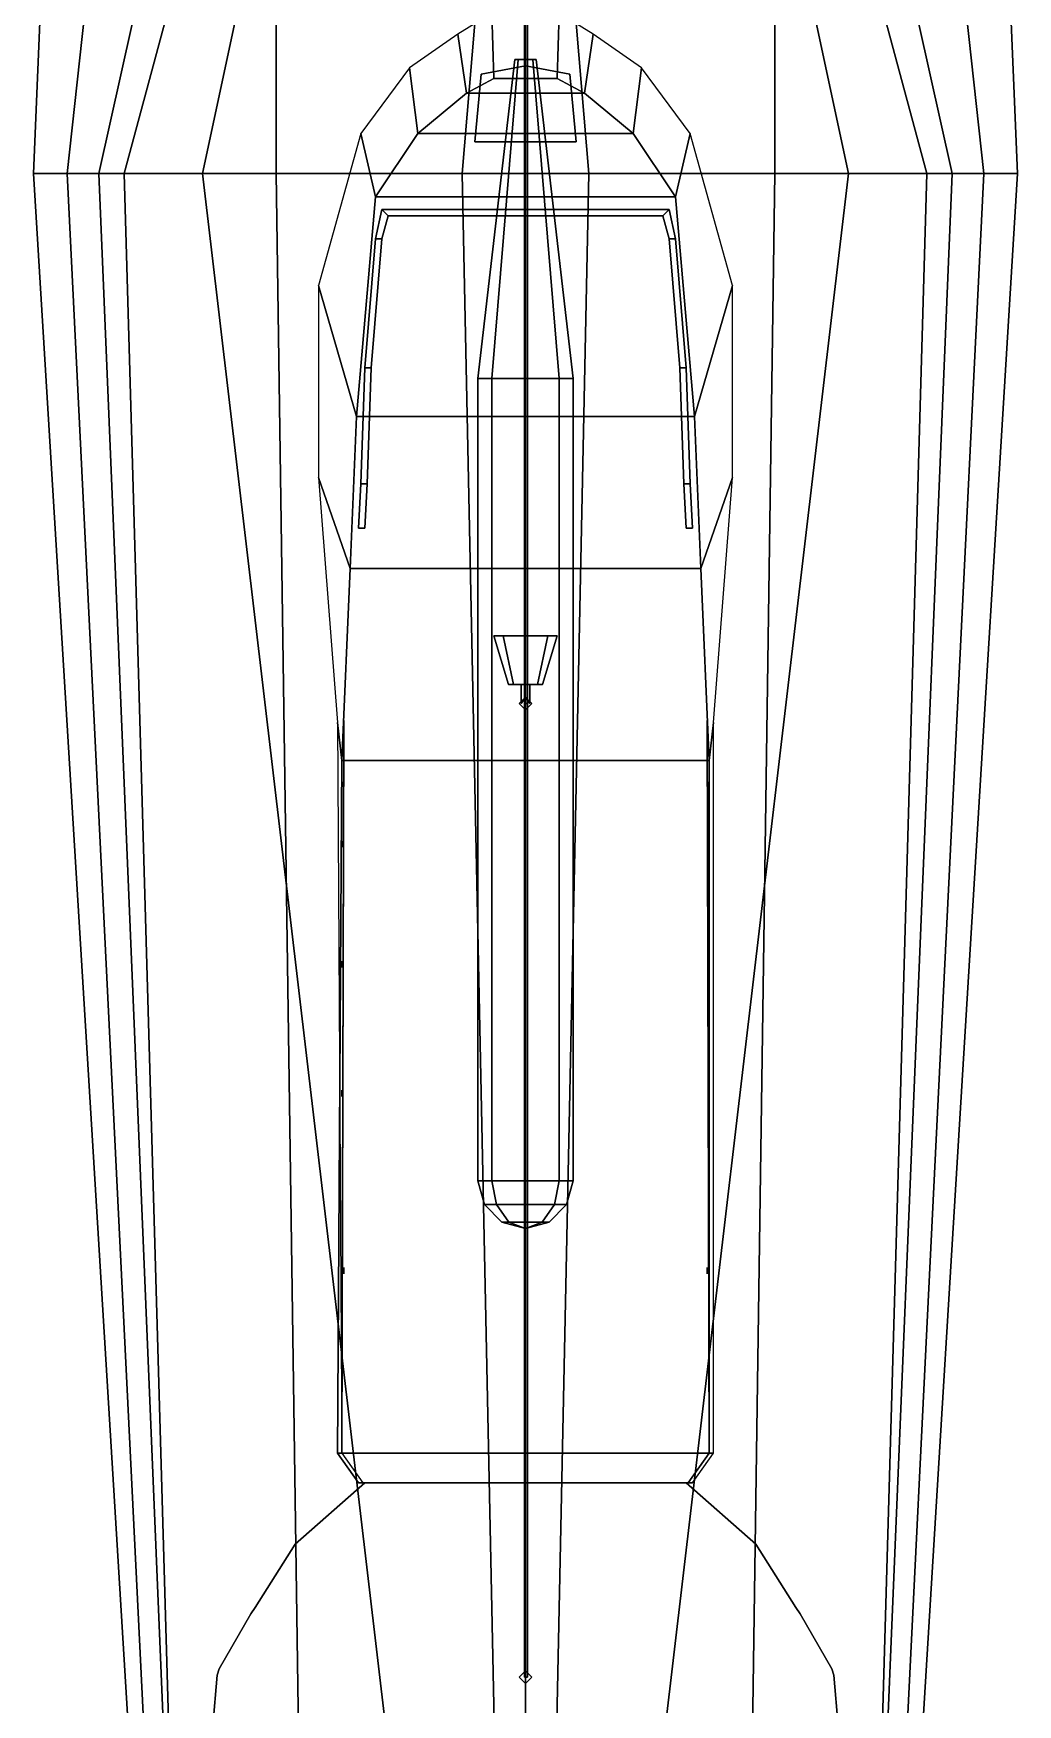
# Model space of a CAD drawing. Header units: millimetres. Extents: x -3 to 2.3, y -31.6 to 9.1.
# Drawn here: x -2.33 to 2.33, y -5.02 to 2.89 of the extents above; entities that cross this region are included whole.
import ezdxf

# ---------------------------------------------------------------- set-up
doc = ezdxf.new("R2010")
doc.units = ezdxf.units.MM
for name, color, linetype in [('railings', 6, 'Continuous'), ('superstructure', 3, 'Continuous'), ('torpedo', 1, 'Continuous')]:
    doc.layers.add(name, color=color, linetype=linetype)

msp = doc.modelspace()

# ---------------------------------------------------------------- linework, layer by layer
for points in [[(0.01, 8.95, 2.18), (-0.005, 8.95, 2.1887), (-0.005, -0.28, 4.88), (0.01, -0.28, 4.87)], [(-0.005, 8.95, 2.1887), (-0.005, 8.95, 2.1713), (-0.005, -0.28, 4.86), (-0.005, -0.28, 4.88)], [(-0.005, 8.95, 2.1713), (0.01, 8.95, 2.18), (0.01, -0.28, 4.87), (-0.005, -0.28, 4.86)], [(-1.18, 4.61, 1.5), (-2.23, 4.61, 1.3), (-2.33, 2.23, 1.3), (-1.18, 2.23, 1.5)], [(-2.23, 4.61, 1.3), (-1.91, 4.61, 0.89), (-2.17, 2.23, 0.89), (-2.33, 2.23, 1.3)], [(-1.91, 4.61, 0.89), (-1.49, 4.61, 0.28), (-2.02, 2.23, 0.28), (-2.17, 2.23, 0.89)], [(-1.49, 4.61, 0.28), (-1.26, 4.61, -0.05), (-1.9, 2.23, -0.42), (-2.02, 2.23, 0.28)], [(-1.26, 4.61, -0.05), (-1.02, 4.61, -0.1), (-1.53, 2.23, -0.42), (-1.9, 2.23, -0.42)], [(-1.02, 4.61, -0.1), (-0.1, 4.61, -0.64), (-0.3, 2.23, -0.64), (-1.53, 2.23, -0.42)], [(0, 4.61, 1.53), (-1.18, 4.61, 1.5), (-1.18, 2.23, 1.5), (0, 2.23, 1.53)], [(0, 2.23, -0.74), (-0.3, 2.23, -0.64), (-0.1, 4.61, -0.64), (0, 4.61, -0.74)], [(0, 4.61, -0.74), (0.1, 4.61, -0.64), (0.3, 2.23, -0.64), (0, 2.23, -0.74)], [(0, 2.23, 1.53), (1.18, 2.23, 1.5), (1.18, 4.61, 1.5), (0, 4.61, 1.53)], [(1.53, 2.23, -0.42), (0.3, 2.23, -0.64), (0.1, 4.61, -0.64), (1.02, 4.61, -0.1)], [(1.9, 2.23, -0.42), (1.53, 2.23, -0.42), (1.02, 4.61, -0.1), (1.26, 4.61, -0.05)], [(1.18, 2.23, 1.5), (2.33, 2.23, 1.3), (2.23, 4.61, 1.3), (1.18, 4.61, 1.5)], [(2.02, 2.23, 0.28), (1.9, 2.23, -0.42), (1.26, 4.61, -0.05), (1.49, 4.61, 0.28)], [(2.17, 2.23, 0.89), (2.02, 2.23, 0.28), (1.49, 4.61, 0.28), (1.91, 4.61, 0.89)], [(2.33, 2.23, 1.3), (2.17, 2.23, 0.89), (1.91, 4.61, 0.89), (2.23, 4.61, 1.3)], [(-1.18, 2.23, 1.5), (-2.33, 2.23, 1.3), (-1.86, -5.48, 1.27), (-1.07, -5.48, 1.36)], [(-2.33, 2.23, 1.3), (-2.17, 2.23, 0.89), (-1.79, -5.48, 1.03), (-1.86, -5.48, 1.27)], [(-2.17, 2.23, 0.89), (-2.02, 2.23, 0.28), (-1.7, -5.48, 0.14), (-1.79, -5.48, 1.03)], [(-2.02, 2.23, 0.28), (-1.9, 2.23, -0.42), (-1.68, -5.48, -0.28), (-1.7, -5.48, 0.14)], [(-1.9, 2.23, -0.42), (-1.53, 2.23, -0.42), (-0.62, -5.48, -0.37), (-1.68, -5.48, -0.28)], [(-1.53, 2.23, -0.42), (-0.3, 2.23, -0.64), (-0.14, -5.48, -0.42), (-0.62, -5.48, -0.37)], [(0, 2.23, 1.53), (-1.18, 2.23, 1.5), (-1.07, -5.48, 1.36), (0, -5.48, 1.36)], [(0, -5.48, -0.46), (-0.14, -5.48, -0.42), (-0.3, 2.23, -0.64), (0, 2.23, -0.74)], [(0, 2.23, -0.74), (0.3, 2.23, -0.64), (0.14, -5.48, -0.42), (0, -5.48, -0.46)], [(0, -5.48, 1.36), (1.07, -5.48, 1.36), (1.18, 2.23, 1.5), (0, 2.23, 1.53)], [(0.62, -5.48, -0.37), (0.14, -5.48, -0.42), (0.3, 2.23, -0.64), (1.53, 2.23, -0.42)], [(1.68, -5.48, -0.28), (0.62, -5.48, -0.37), (1.53, 2.23, -0.42), (1.9, 2.23, -0.42)], [(1.07, -5.48, 1.36), (1.86, -5.48, 1.27), (2.33, 2.23, 1.3), (1.18, 2.23, 1.5)], [(1.7, -5.48, 0.14), (1.68, -5.48, -0.28), (1.9, 2.23, -0.42), (2.02, 2.23, 0.28)], [(1.79, -5.48, 1.03), (1.7, -5.48, 0.14), (2.02, 2.23, 0.28), (2.17, 2.23, 0.89)], [(1.86, -5.48, 1.27), (1.79, -5.48, 1.03), (2.17, 2.23, 0.89), (2.33, 2.23, 1.3)], [(-0.15, 0.04, 3.56), (-0.1061, 0.04, 3.4539), (-0.0566, -0.19, 3.5034), (-0.08, -0.19, 3.56)], [(-0.1061, 0.04, 3.6661), (-0.15, 0.04, 3.56), (-0.08, -0.19, 3.56), (-0.0566, -0.19, 3.6166)], [(0.1061, 0.04, 3.4539), (-0.15, 0.04, 3.56), (-0.1061, 0.04, 3.6661), (0.15, 0.04, 3.56)], [(0, 0.04, 3.41), (-0.1061, 0.04, 3.4539), (-0.15, 0.04, 3.56), (0.1061, 0.04, 3.4539)], [(-0.1061, 0.04, 3.4539), (0, 0.04, 3.41), (0, -0.19, 3.48), (-0.0566, -0.19, 3.5034)], [(0, 0.04, 3.71), (-0.1061, 0.04, 3.6661), (-0.0566, -0.19, 3.6166), (0, -0.19, 3.64)], [(0.15, 0.04, 3.56), (-0.1061, 0.04, 3.6661), (0, 0.04, 3.71), (0.1061, 0.04, 3.6661)], [(0, 0.04, 3.41), (0.1061, 0.04, 3.4539), (0.0566, -0.19, 3.5034), (0, -0.19, 3.48)], [(0.1061, 0.04, 3.6661), (0, 0.04, 3.71), (0, -0.19, 3.64), (0.0566, -0.19, 3.6166)], [(0.1061, 0.04, 3.4539), (0.15, 0.04, 3.56), (0.08, -0.19, 3.56), (0.0566, -0.19, 3.5034)], [(0.15, 0.04, 3.56), (0.1061, 0.04, 3.6661), (0.0566, -0.19, 3.6166), (0.08, -0.19, 3.56)], [(0.08, -0.19, 3.56), (-0.0566, -0.19, 3.6166), (-0.08, -0.19, 3.56), (0.0566, -0.19, 3.5034)], [(0.0566, -0.19, 3.5034), (-0.08, -0.19, 3.56), (-0.0566, -0.19, 3.5034), (0, -0.19, 3.48)], [(0.0566, -0.19, 3.6166), (0, -0.19, 3.64), (-0.0566, -0.19, 3.6166), (0.08, -0.19, 3.56)], [(-0.02, -0.28, 3.48), (0, -0.25, 3.5), (0, -0.19, 3.52), (-0.02, -0.19, 3.5)], [(0, -0.25, 3.46), (-0.02, -0.28, 3.48), (-0.02, -0.19, 3.5), (0, -0.19, 3.48)], [(0, -0.25, 3.5), (0.02, -0.28, 3.48), (0.02, -0.19, 3.5), (0, -0.19, 3.52)], [(0.02, -0.28, 3.48), (0, -0.25, 3.46), (0, -0.19, 3.48), (0.02, -0.19, 3.5)], [(0, -0.25, 2.33), (-0.03, -0.28, 2.33), (-0.03, -0.28, 5.12), (0, -0.25, 5.12)], [(0, -0.31, 5.12), (0.03, -0.28, 5.12), (0, -0.25, 5.12), (-0.03, -0.28, 5.12)], [(-0.03, -0.28, 2.33), (0, -0.31, 2.32), (0, -0.31, 5.12), (-0.03, -0.28, 5.12)], [(-0.005, -4.89, 3.81), (0.01, -4.89, 3.8), (0.01, -0.28, 4.87), (-0.005, -0.28, 4.88)], [(-0.005, -4.89, 3.79), (-0.005, -4.89, 3.81), (-0.005, -0.28, 4.88), (-0.005, -0.28, 4.86)], [(0.01, -4.89, 3.8), (-0.005, -4.89, 3.79), (-0.005, -0.28, 4.86), (0.01, -0.28, 4.87)], [(0.03, -0.28, 2.33), (0, -0.25, 2.33), (0, -0.25, 5.12), (0.03, -0.28, 5.12)], [(0, -0.31, 2.32), (0.03, -0.28, 2.33), (0.03, -0.28, 5.12), (0, -0.31, 5.12)], [(0, -4.86, 1.37), (-0.03, -4.89, 1.37), (-0.03, -4.89, 3.83), (0, -4.86, 3.83)], [(0, -4.92, 3.83), (0.03, -4.89, 3.83), (0, -4.86, 3.83), (-0.03, -4.89, 3.83)], [(-0.03, -4.89, 1.37), (0, -4.92, 1.37), (0, -4.92, 3.83), (-0.03, -4.89, 3.83)], [(0.03, -4.89, 1.37), (0, -4.86, 1.37), (0, -4.86, 3.83), (0.03, -4.89, 3.83)], [(0, -4.92, 1.37), (0.03, -4.89, 1.37), (0.03, -4.89, 3.83), (0, -4.92, 3.83)]]:
    msp.add_3dface(points)
at = {"layer": 'railings'}
for points in [[(-0.86, -0.39, 2.77), (-0.86, -0.36, 2.8), (-0.87, -3.83, 2.75), (-0.87, -3.8, 2.73)], [(-0.87, -3.8, 2.73), (-0.87, -3.83, 2.75), (-0.86, -0.36, 2.8), (-0.86, -0.39, 2.77)], [(-0.86, -0.39, 2.32), (-0.86, -0.36, 2.32), (-0.86, -0.36, 2.8), (-0.86, -0.39, 2.77)], [(-0.86, -0.39, 2.77), (-0.86, -0.36, 2.8), (-0.86, -0.36, 2.32), (-0.86, -0.39, 2.32)], [(0.86, -0.39, 2.32), (0.86, -0.36, 2.32), (0.86, -0.36, 2.8), (0.86, -0.39, 2.77)], [(0.86, -0.39, 2.77), (0.86, -0.36, 2.8), (0.86, -0.36, 2.32), (0.86, -0.39, 2.32)], [(0.86, -0.39, 2.77), (0.86, -0.36, 2.8), (0.87, -3.83, 2.75), (0.87, -3.8, 2.73)], [(0.87, -3.8, 2.73), (0.87, -3.83, 2.75), (0.86, -0.36, 2.8), (0.86, -0.39, 2.77)], [(-0.87, -0.96, 2.31), (-0.87, -0.93, 2.31), (-0.87, -0.93, 2.76), (-0.87, -0.96, 2.76)], [(-0.87, -0.96, 2.76), (-0.87, -0.93, 2.76), (-0.87, -0.93, 2.31), (-0.87, -0.96, 2.31)], [(0.87, -0.96, 2.76), (0.87, -0.93, 2.76), (0.87, -0.93, 2.31), (0.87, -0.96, 2.31)], [(0.87, -0.96, 2.31), (0.87, -0.93, 2.31), (0.87, -0.93, 2.76), (0.87, -0.96, 2.76)], [(-0.87, -1.53, 2.76), (-0.87, -1.5, 2.76), (-0.87, -1.5, 2.31), (-0.87, -1.53, 2.31)], [(-0.87, -1.53, 2.31), (-0.87, -1.5, 2.31), (-0.87, -1.5, 2.76), (-0.87, -1.53, 2.76)], [(0.87, -1.53, 2.76), (0.87, -1.5, 2.76), (0.87, -1.5, 2.31), (0.87, -1.53, 2.31)], [(0.87, -1.53, 2.31), (0.87, -1.5, 2.31), (0.87, -1.5, 2.76), (0.87, -1.53, 2.76)], [(-0.87, -2.14, 2.31), (-0.87, -2.11, 2.31), (-0.87, -2.11, 2.76), (-0.87, -2.14, 2.76)], [(-0.87, -2.14, 2.76), (-0.87, -2.11, 2.76), (-0.87, -2.11, 2.31), (-0.87, -2.14, 2.31)], [(0.87, -2.14, 2.31), (0.87, -2.11, 2.31), (0.87, -2.11, 2.76), (0.87, -2.14, 2.76)], [(0.87, -2.14, 2.76), (0.87, -2.11, 2.76), (0.87, -2.11, 2.31), (0.87, -2.14, 2.31)], [(-0.86, -2.98, 2.75), (-0.86, -2.95, 2.75), (-0.86, -2.95, 2.31), (-0.86, -2.98, 2.31)], [(-0.86, -2.98, 2.31), (-0.86, -2.95, 2.31), (-0.86, -2.95, 2.75), (-0.86, -2.98, 2.75)], [(0.86, -2.98, 2.31), (0.86, -2.95, 2.31), (0.86, -2.95, 2.75), (0.86, -2.98, 2.75)], [(0.86, -2.98, 2.75), (0.86, -2.95, 2.75), (0.86, -2.95, 2.31), (0.86, -2.98, 2.31)], [(-0.87, -3.83, 2.75), (-0.87, -3.8, 2.73), (-0.87, -3.8, 2.31), (-0.87, -3.83, 2.31)], [(-0.87, -3.83, 2.31), (-0.87, -3.8, 2.31), (-0.87, -3.8, 2.73), (-0.87, -3.83, 2.75)], [(0.87, -3.83, 2.75), (0.87, -3.8, 2.73), (0.87, -3.8, 2.31), (0.87, -3.83, 2.31)], [(0.87, -3.83, 2.31), (0.87, -3.8, 2.31), (0.87, -3.8, 2.73), (0.87, -3.83, 2.75)], [(-1.09, -4.26, 1.92), (-1.09, -4.26, 1.95), (-0.76, -3.97, 2.01), (-0.76, -3.97, 1.98)], [(-0.76, -3.97, 1.98), (-0.76, -3.97, 2.01), (-1.09, -4.26, 1.95), (-1.09, -4.26, 1.92)], [(1.09, -4.26, 1.92), (1.09, -4.26, 1.95), (0.76, -3.97, 2.01), (0.76, -3.97, 1.98)], [(0.76, -3.97, 1.98), (0.76, -3.97, 2.01), (1.09, -4.26, 1.95), (1.09, -4.26, 1.92)], [(-1.11, -4.29, 1.27), (-1.09, -4.26, 1.27), (-1.09, -4.26, 1.95), (-1.11, -4.29, 1.95)], [(-1.11, -4.29, 1.95), (-1.09, -4.26, 1.95), (-1.09, -4.26, 1.27), (-1.11, -4.29, 1.27)], [(1.11, -4.29, 1.27), (1.09, -4.26, 1.27), (1.09, -4.26, 1.95), (1.11, -4.29, 1.95)], [(1.11, -4.29, 1.95), (1.09, -4.26, 1.95), (1.09, -4.26, 1.27), (1.11, -4.29, 1.27)], [(-1.11, -4.29, 1.92), (-1.11, -4.29, 1.95), (-1.28, -4.56, 1.95), (-1.28, -4.56, 1.92)], [(-1.28, -4.56, 1.92), (-1.28, -4.56, 1.95), (-1.11, -4.29, 1.95), (-1.11, -4.29, 1.92)], [(1.11, -4.29, 1.92), (1.11, -4.29, 1.95), (1.28, -4.56, 1.95), (1.28, -4.56, 1.92)], [(1.28, -4.56, 1.92), (1.28, -4.56, 1.95), (1.11, -4.29, 1.95), (1.11, -4.29, 1.92)], [(-1.3, -4.59, 1.95), (-1.28, -4.56, 1.95), (-1.28, -4.56, 1.27), (-1.3, -4.59, 1.27)], [(-1.3, -4.59, 1.27), (-1.28, -4.56, 1.27), (-1.28, -4.56, 1.95), (-1.3, -4.59, 1.95)], [(1.3, -4.59, 1.27), (1.28, -4.56, 1.27), (1.28, -4.56, 1.95), (1.3, -4.59, 1.95)], [(1.3, -4.59, 1.95), (1.28, -4.56, 1.95), (1.28, -4.56, 1.27), (1.3, -4.59, 1.27)], [(-1.45, -4.85, 1.88), (-1.45, -4.85, 1.91), (-1.3, -4.59, 1.91), (-1.3, -4.59, 1.88)], [(-1.3, -4.59, 1.88), (-1.3, -4.59, 1.91), (-1.45, -4.85, 1.91), (-1.45, -4.85, 1.88)], [(1.3, -4.59, 1.88), (1.3, -4.59, 1.91), (1.45, -4.85, 1.91), (1.45, -4.85, 1.88)], [(1.45, -4.85, 1.88), (1.45, -4.85, 1.91), (1.3, -4.59, 1.91), (1.3, -4.59, 1.88)], [(-1.46, -4.88, 1.88), (-1.46, -4.88, 1.91), (-1.48, -5.12, 1.91), (-1.48, -5.12, 1.88)], [(-1.48, -5.12, 1.88), (-1.48, -5.12, 1.91), (-1.46, -4.88, 1.91), (-1.46, -4.88, 1.88)], [(-1.46, -4.88, 1.91), (-1.45, -4.85, 1.91), (-1.45, -4.85, 1.27), (-1.46, -4.88, 1.27)], [(-1.46, -4.88, 1.27), (-1.45, -4.85, 1.27), (-1.45, -4.85, 1.91), (-1.46, -4.88, 1.91)], [(1.46, -4.88, 1.27), (1.45, -4.85, 1.27), (1.45, -4.85, 1.91), (1.46, -4.88, 1.91)], [(1.46, -4.88, 1.91), (1.45, -4.85, 1.91), (1.45, -4.85, 1.27), (1.46, -4.88, 1.27)], [(1.46, -4.88, 1.88), (1.46, -4.88, 1.91), (1.48, -5.12, 1.91), (1.48, -5.12, 1.88)], [(1.48, -5.12, 1.88), (1.48, -5.12, 1.91), (1.46, -4.88, 1.91), (1.46, -4.88, 1.88)]]:
    msp.add_3dface(points, dxfattribs=at)
at = {"layer": 'superstructure'}
for points in [[(-0.28, 2.61, 2.37), (-0.15, 2.68, 2.31), (-0.16, 2.99, 1.31), (-0.32, 2.89, 1.31)], [(0.16, 2.99, 1.31), (-0.16, 2.99, 1.31), (-0.15, 2.68, 2.31), (0.15, 2.68, 2.31)], [(0.32, 2.89, 1.31), (0.16, 2.99, 1.31), (0.15, 2.68, 2.31), (0.28, 2.61, 2.37)], [(-0.51, 2.42, 2.38), (-0.28, 2.61, 2.37), (-0.32, 2.89, 1.31), (-0.55, 2.73, 1.31)], [(0.55, 2.73, 1.31), (0.32, 2.89, 1.31), (0.28, 2.61, 2.37), (0.51, 2.42, 2.38)], [(-0.71, 2.12, 2.42), (-0.51, 2.42, 2.38), (-0.55, 2.73, 1.31), (-0.78, 2.42, 1.31)], [(0.78, 2.42, 1.31), (0.55, 2.73, 1.31), (0.51, 2.42, 2.38), (0.71, 2.12, 2.42)], [(0.15, 2.68, 2.31), (-0.15, 2.68, 2.31), (-0.28, 2.61, 2.37), (0.28, 2.61, 2.37)], [(0.28, 2.61, 2.37), (-0.28, 2.61, 2.37), (-0.51, 2.42, 2.38), (0.51, 2.42, 2.38)], [(-0.8, 1.08, 2.42), (-0.71, 2.12, 2.42), (-0.78, 2.42, 1.31), (-0.98, 1.7, 1.31)], [(0.51, 2.42, 2.38), (-0.51, 2.42, 2.38), (-0.71, 2.12, 2.42), (0.71, 2.12, 2.42)], [(0.98, 1.7, 1.31), (0.78, 2.42, 1.31), (0.71, 2.12, 2.42), (0.8, 1.08, 2.42)], [(0.71, 2.12, 2.42), (-0.71, 2.12, 2.42), (-0.8, 1.08, 2.42), (0.8, 1.08, 2.42)], [(-0.68, 2.06, 2.86), (-0.68, 2.06, 2.42), (-0.71, 1.92, 2.42), (-0.71, 1.92, 2.86)], [(-0.65, 2.03, 2.86), (-0.68, 2.06, 2.86), (-0.71, 1.92, 2.86), (-0.68, 1.92, 2.86)], [(0.68, 2.06, 2.86), (0.68, 2.06, 2.42), (-0.68, 2.06, 2.42), (-0.68, 2.06, 2.86)], [(0.65, 2.03, 2.86), (0.68, 2.06, 2.86), (-0.68, 2.06, 2.86), (-0.65, 2.03, 2.86)], [(0.68, 2.06, 2.86), (0.65, 2.03, 2.86), (0.68, 1.92, 2.86), (0.71, 1.92, 2.86)], [(0.71, 1.92, 2.86), (0.71, 1.92, 2.42), (0.68, 2.06, 2.42), (0.68, 2.06, 2.86)], [(-0.68, 1.92, 2.86), (-0.68, 1.92, 2.42), (-0.65, 2.03, 2.42), (-0.65, 2.03, 2.86)], [(-0.65, 2.03, 2.86), (-0.65, 2.03, 2.42), (0.65, 2.03, 2.42), (0.65, 2.03, 2.86)], [(0.65, 2.03, 2.86), (0.65, 2.03, 2.42), (0.68, 1.92, 2.42), (0.68, 1.92, 2.86)], [(-0.71, 1.92, 2.86), (-0.71, 1.92, 2.42), (-0.76, 1.31, 2.42), (-0.76, 1.31, 2.74)], [(-0.68, 1.92, 2.86), (-0.71, 1.92, 2.86), (-0.76, 1.31, 2.74), (-0.73, 1.31, 2.74)], [(-0.73, 1.31, 2.74), (-0.73, 1.31, 2.42), (-0.68, 1.92, 2.42), (-0.68, 1.92, 2.86)], [(0.68, 1.92, 2.86), (0.68, 1.92, 2.42), (0.73, 1.31, 2.42), (0.73, 1.31, 2.74)], [(0.71, 1.92, 2.86), (0.68, 1.92, 2.86), (0.73, 1.31, 2.74), (0.76, 1.31, 2.74)], [(0.76, 1.31, 2.74), (0.76, 1.31, 2.42), (0.71, 1.92, 2.42), (0.71, 1.92, 2.86)], [(-0.83, 0.36, 2.38), (-0.8, 1.08, 2.42), (-0.98, 1.7, 1.31), (-0.98, 0.79, 1.31)], [(0.98, 0.79, 1.31), (0.98, 1.7, 1.31), (0.8, 1.08, 2.42), (0.83, 0.36, 2.38)], [(-0.76, 1.31, 2.74), (-0.76, 1.31, 2.42), (-0.78, 0.76, 2.4), (-0.78, 0.76, 2.57)], [(-0.73, 1.31, 2.74), (-0.76, 1.31, 2.74), (-0.78, 0.76, 2.57), (-0.75, 0.76, 2.57)], [(-0.75, 0.76, 2.57), (-0.75, 0.76, 2.4), (-0.73, 1.31, 2.42), (-0.73, 1.31, 2.74)], [(0.73, 1.31, 2.74), (0.73, 1.31, 2.42), (0.75, 0.76, 2.4), (0.75, 0.76, 2.57)], [(0.76, 1.31, 2.74), (0.73, 1.31, 2.74), (0.75, 0.76, 2.57), (0.78, 0.76, 2.57)], [(0.78, 0.76, 2.57), (0.78, 0.76, 2.4), (0.76, 1.31, 2.42), (0.76, 1.31, 2.74)], [(0.8, 1.08, 2.42), (-0.8, 1.08, 2.42), (-0.83, 0.36, 2.38), (0.83, 0.36, 2.38)], [(-0.87, -0.55, 2.31), (-0.83, 0.36, 2.38), (-0.98, 0.79, 1.31), (-0.89, -0.37, 1.31)], [(-0.78, 0.76, 2.57), (-0.78, 0.76, 2.4), (-0.79, 0.55, 2.39), (-0.79, 0.55, 2.46)], [(-0.75, 0.76, 2.57), (-0.78, 0.76, 2.57), (-0.79, 0.55, 2.46), (-0.76, 0.55, 2.46)], [(-0.76, 0.55, 2.46), (-0.76, 0.55, 2.39), (-0.75, 0.76, 2.4), (-0.75, 0.76, 2.57)], [(0.75, 0.76, 2.57), (0.75, 0.76, 2.4), (0.76, 0.55, 2.39), (0.76, 0.55, 2.46)], [(0.78, 0.76, 2.57), (0.75, 0.76, 2.57), (0.76, 0.55, 2.46), (0.79, 0.55, 2.46)], [(0.79, 0.55, 2.46), (0.79, 0.55, 2.39), (0.78, 0.76, 2.4), (0.78, 0.76, 2.57)], [(0.89, -0.37, 1.31), (0.98, 0.79, 1.31), (0.83, 0.36, 2.38), (0.87, -0.55, 2.31)], [(-0.79, 0.55, 2.46), (-0.79, 0.55, 2.39), (-0.76, 0.55, 2.39), (-0.76, 0.55, 2.46)], [(0.76, 0.55, 2.46), (0.76, 0.55, 2.39), (0.79, 0.55, 2.39), (0.79, 0.55, 2.46)], [(0.83, 0.36, 2.38), (-0.83, 0.36, 2.38), (-0.87, -0.55, 2.31), (0.87, -0.55, 2.31)], [(-0.89, -3.83, 2.31), (-0.87, -0.55, 2.31), (-0.89, -0.37, 1.31), (-0.87, -3.83, 1.31)], [(0.89, -3.83, 1.31), (0.89, -0.37, 1.31), (0.87, -0.55, 2.31), (0.87, -3.83, 2.31)], [(0.87, -0.55, 2.31), (-0.87, -0.55, 2.31), (-0.89, -3.83, 2.31), (0.87, -3.83, 2.31)], [(-0.79, -3.97, 2.17), (-0.89, -3.83, 2.31), (-0.87, -3.83, 1.31), (-0.77, -3.97, 1.31)], [(0.87, -3.83, 2.31), (-0.89, -3.83, 2.31), (-0.79, -3.97, 2.17), (0.77, -3.97, 2.17)], [(0.79, -3.97, 1.31), (0.89, -3.83, 1.31), (0.87, -3.83, 2.31), (0.77, -3.97, 2.17)], [(0.77, -3.97, 2.17), (-0.79, -3.97, 2.17), (-0.77, -3.97, 1.31), (0.79, -3.97, 1.31)]]:
    msp.add_3dface(points, dxfattribs=at)
at = {"layer": 'torpedo'}
for points in [[(-0.1591, 1.26, -5.3691), (-0.225, 1.26, -5.21), (-0.05, 2.77, -5.21), (-0.0354, 2.77, -5.2454)], [(-0.225, 1.26, -5.21), (-0.1591, 1.26, -5.0509), (-0.0354, 2.77, -5.1746), (-0.05, 2.77, -5.21)], [(0, 1.26, -5.435), (-0.1591, 1.26, -5.3691), (-0.0354, 2.77, -5.2454), (0, 2.77, -5.26)], [(-0.1591, 1.26, -5.0509), (0, 1.26, -4.985), (0, 2.77, -5.16), (-0.0354, 2.77, -5.1746)], [(-0.0354, 2.77, -5.1746), (0, 2.77, -5.16), (0.0354, 2.77, -5.1746), (-0.05, 2.77, -5.21)], [(-0.05, 2.77, -5.21), (0.0354, 2.77, -5.1746), (0.05, 2.77, -5.21), (-0.0354, 2.77, -5.2454)], [(-0.0354, 2.77, -5.2454), (0.05, 2.77, -5.21), (0.0354, 2.77, -5.2454), (0, 2.77, -5.26)], [(0.1591, 1.26, -5.3691), (0, 1.26, -5.435), (0, 2.77, -5.26), (0.0354, 2.77, -5.2454)], [(0, 1.26, -4.985), (0.1591, 1.26, -5.0509), (0.0354, 2.77, -5.1746), (0, 2.77, -5.16)], [(0.225, 1.26, -5.21), (0.1591, 1.26, -5.3691), (0.0354, 2.77, -5.2454), (0.05, 2.77, -5.21)], [(0.1591, 1.26, -5.0509), (0.225, 1.26, -5.21), (0.05, 2.77, -5.21), (0.0354, 2.77, -5.1746)], [(0, 2.74, -5.21), (0, 2.38, -5.21), (-0.24, 2.38, -5.21), (-0.21, 2.7, -5.21)], [(-0.21, 2.7, -5.21), (-0.24, 2.38, -5.21), (0, 2.38, -5.21), (0, 2.74, -5.21)], [(0, 2.74, -5.21), (0, 2.38, -5.21), (0, 2.38, -4.97), (0, 2.7, -5)], [(0, 2.7, -5), (0, 2.38, -4.97), (0, 2.38, -5.21), (0, 2.74, -5.21)], [(0, 2.74, -5.21), (0, 2.38, -5.21), (0, 2.38, -5.45), (0, 2.7, -5.42)], [(0, 2.7, -5.42), (0, 2.38, -5.45), (0, 2.38, -5.21), (0, 2.74, -5.21)], [(0, 2.74, -5.21), (0, 2.38, -5.21), (0.24, 2.38, -5.21), (0.21, 2.7, -5.21)], [(0.21, 2.7, -5.21), (0.24, 2.38, -5.21), (0, 2.38, -5.21), (0, 2.74, -5.21)], [(-0.1591, 1.26, -5.0509), (-0.225, 1.26, -5.21), (-0.225, -2.54, -5.21), (-0.1591, -2.54, -5.0509)], [(-0.225, 1.26, -5.21), (-0.1591, 1.26, -5.3691), (-0.1591, -2.54, -5.3691), (-0.225, -2.54, -5.21)], [(0, 1.26, -4.985), (-0.1591, 1.26, -5.0509), (-0.1591, -2.54, -5.0509), (0, -2.54, -4.985)], [(-0.1591, 1.26, -5.3691), (0, 1.26, -5.435), (0, -2.54, -5.435), (-0.1591, -2.54, -5.3691)], [(0.1591, 1.26, -5.0509), (0, 1.26, -4.985), (0, -2.54, -4.985), (0.1591, -2.54, -5.0509)], [(0, 1.26, -5.435), (0.1591, 1.26, -5.3691), (0.1591, -2.54, -5.3691), (0, -2.54, -5.435)], [(0.225, 1.26, -5.21), (0.1591, 1.26, -5.0509), (0.1591, -2.54, -5.0509), (0.225, -2.54, -5.21)], [(0.1591, 1.26, -5.3691), (0.225, 1.26, -5.21), (0.225, -2.54, -5.21), (0.1591, -2.54, -5.3691)], [(-0.1949, -2.6525, -5.21), (-0.225, -2.54, -5.21), (-0.1591, -2.54, -5.3691), (-0.1378, -2.6525, -5.3478)], [(-0.1378, -2.6525, -5.0722), (-0.1591, -2.54, -5.0509), (-0.225, -2.54, -5.21), (-0.1949, -2.6525, -5.21)], [(-0.1378, -2.6525, -5.3478), (-0.1591, -2.54, -5.3691), (0, -2.54, -5.435), (0, -2.6525, -5.4049)], [(0, -2.6525, -5.0151), (0, -2.54, -4.985), (-0.1591, -2.54, -5.0509), (-0.1378, -2.6525, -5.0722)], [(0, -2.6525, -5.4049), (0, -2.54, -5.435), (0.1591, -2.54, -5.3691), (0.1378, -2.6525, -5.3478)], [(0.1378, -2.6525, -5.0722), (0.1591, -2.54, -5.0509), (0, -2.54, -4.985), (0, -2.6525, -5.0151)], [(0.1378, -2.6525, -5.3478), (0.1591, -2.54, -5.3691), (0.225, -2.54, -5.21), (0.1949, -2.6525, -5.21)], [(0.1949, -2.6525, -5.21), (0.225, -2.54, -5.21), (0.1591, -2.54, -5.0509), (0.1378, -2.6525, -5.0722)], [(-0.1125, -2.7349, -5.21), (-0.1949, -2.6525, -5.21), (-0.1378, -2.6525, -5.3478), (-0.0795, -2.7349, -5.2895)], [(-0.0795, -2.7349, -5.1305), (-0.1378, -2.6525, -5.0722), (-0.1949, -2.6525, -5.21), (-0.1125, -2.7349, -5.21)], [(-0.0795, -2.7349, -5.2895), (-0.1378, -2.6525, -5.3478), (0, -2.6525, -5.4049), (0, -2.7349, -5.3225)], [(0, -2.7349, -5.0975), (0, -2.6525, -5.0151), (-0.1378, -2.6525, -5.0722), (-0.0795, -2.7349, -5.1305)], [(0, -2.7349, -5.3225), (0, -2.6525, -5.4049), (0.1378, -2.6525, -5.3478), (0.0795, -2.7349, -5.2895)], [(0.0795, -2.7349, -5.1305), (0.1378, -2.6525, -5.0722), (0, -2.6525, -5.0151), (0, -2.7349, -5.0975)], [(0.0795, -2.7349, -5.2895), (0.1378, -2.6525, -5.3478), (0.1949, -2.6525, -5.21), (0.1125, -2.7349, -5.21)], [(0.1125, -2.7349, -5.21), (0.1949, -2.6525, -5.21), (0.1378, -2.6525, -5.0722), (0.0795, -2.7349, -5.1305)], [(0, -2.765, -5.21), (-0.1125, -2.7349, -5.21), (-0.0795, -2.7349, -5.2895), (0, -2.765, -5.21)], [(0, -2.765, -5.21), (-0.0795, -2.7349, -5.1305), (-0.1125, -2.7349, -5.21), (0, -2.765, -5.21)], [(0, -2.765, -5.21), (-0.0795, -2.7349, -5.2895), (0, -2.7349, -5.3225), (0, -2.765, -5.21)], [(0, -2.765, -5.21), (0, -2.7349, -5.0975), (-0.0795, -2.7349, -5.1305), (0, -2.765, -5.21)], [(0, -2.765, -5.21), (0, -2.7349, -5.3225), (0.0795, -2.7349, -5.2895), (0, -2.765, -5.21)], [(0, -2.765, -5.21), (0.0795, -2.7349, -5.2895), (0.1125, -2.7349, -5.21), (0, -2.765, -5.21)], [(0, -2.765, -5.21), (0.1125, -2.7349, -5.21), (0.0795, -2.7349, -5.1305), (0, -2.765, -5.21)], [(0, -2.765, -5.21), (0.0795, -2.7349, -5.1305), (0, -2.7349, -5.0975), (0, -2.765, -5.21)]]:
    msp.add_3dface(points, dxfattribs=at)

doc.saveas('drawing.dxf')
